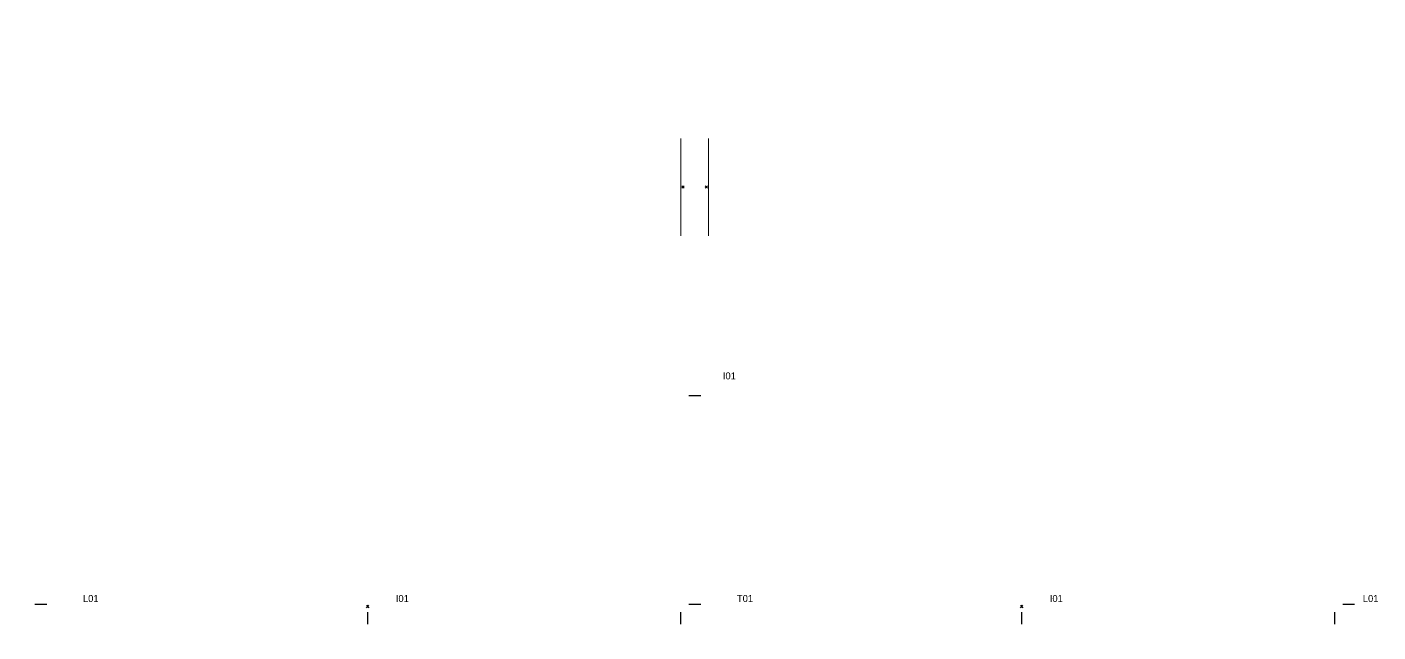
# Model space of a CAD drawing. Header units: inches. Extents: x 162 to 11993, y 18 to 332.
# Drawn here: x 9280.5 to 9436, y 27.8 to 97.4 of the extents above; entities that cross this region are included whole.
import ezdxf
from ezdxf.enums import TextEntityAlignment as Align

# ---------------------------------------------------------------- set-up
doc = ezdxf.new("R2010")
doc.units = ezdxf.units.IN
doc.header["$MEASUREMENT"] = 0
for name, color, linetype in [('DD2D_Geometry', 7, 'Continuous'), ('ENFASIS NEW', 7, 'Continuous'), ('Id Unión', 7, 'Continuous')]:
    doc.layers.add(name, color=color, linetype=linetype)
doc.styles.get("Standard").update_dxf_attribs({"font": 'stylu.ttf'})

# ---------------------------------------------------------------- blocks, each defined once
blk = doc.blocks.new('DD101036423D')
blk.add_line((0, 0.0175), (0, -0.0175))
blk = doc.blocks.new('SPACE_DD10103642')
blk.add_blockref('DD101036423D', (0, 0))
blk = doc.blocks.new('DD101024423D')
blk.add_line((0, 0.0175), (0, -0.0175))
blk = doc.blocks.new('SPACE_DD10102442')
blk.add_blockref('DD101024423D', (0, 0))
blk = doc.blocks.new('DD101048423D')
blk.add_line((0, 0.0175), (0, -0.0175))
blk = doc.blocks.new('SPACE_DD10104842')
blk.add_blockref('DD101048423D', (0, 0))
blk = doc.blocks.new('DD101030423D')
blk.add_line((0, 0.0175), (0, -0.0175))
blk = doc.blocks.new('SPACE_DD10103042')
blk.add_blockref('DD101030423D', (0, 0))
blk = doc.blocks.new('DD40102472AB')
at = {"color": 1}
for p, q in [((0.0035, -0.0035), (-0.0035, 0.0035)), ((0.0035, 0.0035), (-0.0035, -0.0035))]:
    blk.add_line(p, q, dxfattribs=at)
blk.add_point((0, 0))
blk.add_point((0, 0))
blk.add_point((0, 0), dxfattribs=at)
blk = doc.blocks.new('DD40102448AB')
at = {"color": 1}
for p, q in [((0.0035, -0.0035), (-0.0035, 0.0035)), ((0.0035, 0.0035), (-0.0035, -0.0035))]:
    blk.add_line(p, q, dxfattribs=at)
blk.add_point((0, 0))
blk.add_point((0, 0))
blk.add_point((0, 0), dxfattribs=at)
blk = doc.blocks.new('DD20113012')
blk.add_attdef('A', text='', height=0.03).set_placement((0.376, 0.156, 0.012), align=Align.MIDDLE_CENTER)
blk = doc.blocks.new('DD20153005')
blk.add_attdef('A', text='', height=0.03).set_placement((0.376, 0.076, 0.012), align=Align.MIDDLE_CENTER)
blk = doc.blocks.new('DD20113024')
blk.add_attdef('A', text='', height=0.03).set_placement((0.376, 0.156, 0.012), align=Align.MIDDLE_CENTER)
blk = doc.blocks.new('DD20153023')
blk.add_attdef('A', text='', height=0.03).set_placement((0.376, 0.156, 0.012), align=Align.MIDDLE_CENTER)
blk = doc.blocks.new('DD20113006')
blk.add_attdef('A', text='', height=0.03).set_placement((0.376, 0.076, 0.012), align=Align.MIDDLE_CENTER)
blk = doc.blocks.new('DD20153623')
blk.add_attdef('A', text='', height=0.03).set_placement((0.4525, 0.156, 0.012), align=Align.MIDDLE_CENTER)
blk = doc.blocks.new('DD20113612')
blk.add_attdef('A', text='', height=0.03).set_placement((0.4525, 0.156, 0.012), align=Align.MIDDLE_CENTER)
blk = doc.blocks.new('DD20113606')
blk.add_attdef('A', text='', height=0.03).set_placement((0.4525, 0.076, 0.012), align=Align.MIDDLE_CENTER)
blk = doc.blocks.new('DD20153629')
blk.add_attdef('A', text='', height=0.03).set_placement((0.4525, 0.156, 0.012), align=Align.MIDDLE_CENTER)
blk = doc.blocks.new('DD20152429')
blk.add_attdef('A', text='', height=0.03).set_placement((0.3, 0.156, 0.012), align=Align.MIDDLE_CENTER)
blk = doc.blocks.new('DD20112412')
blk.add_attdef('A', text='', height=0.03).set_placement((0.3, 0.156, 0.012), align=Align.MIDDLE_CENTER)
blk = doc.blocks.new('DD20154817')
blk.add_attdef('A', text='', height=0.03).set_placement((0.5285, 0.156, 0.012), align=Align.MIDDLE_CENTER)
blk = doc.blocks.new('DD20314812')
at = {"color": 0, "linetype": 'Continuous', "lineweight": 0}
for p, q in [((0.57, 0.164, 0.012), (0.57, 0.129, 0.012)), ((0.64, 0.164, 0.012), (0.57, 0.164, 0.012)), ((0.64, 0.129, 0.012), (0.64, 0.164, 0.012)), ((0.57, 0.129, 0.012), (0.64, 0.129, 0.012)), ((0.7475, 0.1065, 0.012), (0.4625, 0.1065, 0.012)), ((0.4625, 0.1065, 0.012), (0.4625, 0.0165, 0.012)), ((0.7475, 0.0165, 0.012), (0.7475, 0.1065, 0.012)), ((0.4625, 0.0165, 0.012), (0.7475, 0.0165, 0.012))]:
    blk.add_line(p, q, dxfattribs=at)
for centre, start, end in [((0.5635, 0.1465, 0.012), 0, 180), ((0.5635, 0.1465, 0.012), 180, 0), ((0.6465, 0.1465, 0.012), 0, 180), ((0.6465, 0.1465, 0.012), 180, 0)]:
    blk.add_arc(centre, 0.00159, start, end, dxfattribs=at)
blk.add_attdef('A', text='', height=0.03).set_placement((0.1483, 0.1978, 0.015), align=Align.MIDDLE_CENTER)
blk = doc.blocks.new('DD20114812')
blk.add_attdef('A', text='', height=0.03).set_placement((0.605, 0.156, 0.012), align=Align.MIDDLE_CENTER)

msp = doc.modelspace()

# ---------------------------------------------------------------- block references
at = {"layer": 'DD2D_Geometry', "extrusion": (-1, 1.22465e-16, 2.22045e-16)}
ref = msp.add_blockref('DD20314812', (-102.81, 16.97, -9356.23), dxfattribs=dict(at, xscale=39.3700787401575, yscale=39.3700787401575, zscale=39.3700787401575))
ref.add_attrib('A', 'S', dxfattribs={"layer": '0', "extrusion": (-1, 1.22465e-16, 2.22045e-16), "height": 1.18}).set_placement((-96.97, 24.76, -9355.64), align=Align.MIDDLE_CENTER)
at = {"layer": 'DD2D_Geometry', "extrusion": (1, 0, 2.22045e-16)}
ref = msp.add_blockref('DD20314812', (55.17, 16.97, 9358.46), dxfattribs=dict(at, xscale=39.3700787401575, yscale=39.3700787401575, zscale=39.3700787401575))
ref.add_attrib('A', 'S', dxfattribs={"layer": '0', "extrusion": (1, 0, 2.22045e-16), "height": 1.18}).set_placement((61.01, 24.76, 9359.05), align=Align.MIDDLE_CENTER)
at = {"layer": 'DD2D_Geometry', "extrusion": (-1, 1.22465e-16, 2.22045e-16)}
ref = msp.add_blockref('DD20154817', (-102.81, 0, -9356.23), dxfattribs=dict(at, xscale=39.3700787401575, yscale=39.3700787401575, zscale=39.3700787401575))
ref.add_attrib('A', 'S', dxfattribs={"layer": '0', "extrusion": (-1, 1.22465e-16, 2.22045e-16), "height": 1.18}).set_placement((-82, 6.14, -9355.76), align=Align.MIDDLE_CENTER)
ref = msp.add_blockref('DD20114812', (-102.81, 28.74, -9356.23), dxfattribs=dict(at, xscale=39.3700787401575, yscale=39.3700787401575, zscale=39.3700787401575))
ref.add_attrib('A', 'TR0', dxfattribs={"layer": '0', "extrusion": (-1, 1.22465e-16, 2.22045e-16), "height": 1.181}).set_placement((-78.99, 34.88, -9355.76), align=Align.MIDDLE_CENTER)
at = {"layer": 'DD2D_Geometry', "extrusion": (1, 0, 2.22045e-16)}
ref = msp.add_blockref('DD20114812', (55.17, 28.74, 9358.46), dxfattribs=dict(at, xscale=39.3700787401575, yscale=39.3700787401575, zscale=39.3700787401575))
ref.add_attrib('A', 'TR0', dxfattribs={"layer": '0', "extrusion": (1, 0, 2.22045e-16), "height": 1.181}).set_placement((78.99, 34.88, 9358.93), align=Align.MIDDLE_CENTER)
ref = msp.add_blockref('DD20154817', (55.17, 0, 9358.46), dxfattribs=dict(at, xscale=39.3700787401575, yscale=39.3700787401575, zscale=39.3700787401575))
ref.add_attrib('A', 'S', dxfattribs={"layer": '0', "extrusion": (1, 0, 2.22045e-16), "height": 1.18}).set_placement((75.98, 6.14, 9358.93), align=Align.MIDDLE_CENTER)
at = {"layer": 'DD2D_Geometry', "xscale": 39.3700787401575, "yscale": 39.3700787401575, "zscale": 39.3700787401575}
for name, p, rotation in [('SPACE_DD10104842', (9357.34, 54.97), 90), ('SPACE_DD10103042', (9282.07, 30.96), 90), ('SPACE_DD10103642', (9319.71, 29.34), 180), ('SPACE_DD10103642', (9355.73, 29.34), 180), ('SPACE_DD10102442', (9357.34, 30.96), 90), ('SPACE_DD10103642', (9394.98, 29.34), 180), ('SPACE_DD10103642', (9431.01, 29.34), 180), ('SPACE_DD10103042', (9432.62, 30.96), 90)]:
    msp.add_blockref(name, p, dxfattribs=dict(at, rotation=rotation))
at = {"layer": 'DD2D_Geometry', "extrusion": (-1, 1.22465e-16, 2.22045e-16)}
ref = msp.add_blockref('DD20113012', (-60.76, 22.99, -9280.95), dxfattribs=dict(at, xscale=39.3700787401575, yscale=39.3700787401575, zscale=39.3700787401575))
ref.add_attrib('A', 'TR0', dxfattribs={"layer": '0', "extrusion": (-1, 1.22465e-16, 2.22045e-16), "height": 1.181}).set_placement((-45.96, 29.13, -9280.48), align=Align.MIDDLE_CENTER)
at = {"layer": 'DD2D_Geometry', "extrusion": (1, 0, 2.22045e-16)}
ref = msp.add_blockref('DD20113024', (31.15, 5.2, 9283.18), dxfattribs=dict(at, xscale=39.3700787401575, yscale=39.3700787401575, zscale=39.3700787401575))
ref.add_attrib('A', 'TR0', dxfattribs={"layer": '0', "extrusion": (1, 0, 2.22045e-16), "height": 1.181}).set_placement((45.96, 11.34, 9283.66), align=Align.MIDDLE_CENTER)
ref = msp.add_blockref('DD20113012', (31.15, 28.98, 9283.18), dxfattribs=dict(at, xscale=39.3700787401575, yscale=39.3700787401575, zscale=39.3700787401575))
ref.add_attrib('A', 'TR0', dxfattribs={"layer": '0', "extrusion": (1, 0, 2.22045e-16), "height": 1.181}).set_placement((45.96, 35.12, 9283.66), align=Align.MIDDLE_CENTER)
at = {"layer": 'DD2D_Geometry', "extrusion": (-1, 1.22465e-16, 2.22045e-16)}
ref = msp.add_blockref('DD20113024', (-60.76, 5.2, -9431.51), dxfattribs=dict(at, xscale=39.3700787401575, yscale=39.3700787401575, zscale=39.3700787401575))
ref.add_attrib('A', 'TR0', dxfattribs={"layer": '0', "extrusion": (-1, 1.22465e-16, 2.22045e-16), "height": 1.181}).set_placement((-45.96, 11.34, -9431.03), align=Align.MIDDLE_CENTER)
ref = msp.add_blockref('DD20113012', (-60.76, 28.98, -9431.51), dxfattribs=dict(at, xscale=39.3700787401575, yscale=39.3700787401575, zscale=39.3700787401575))
ref.add_attrib('A', 'TR0', dxfattribs={"layer": '0', "extrusion": (-1, 1.22465e-16, 2.22045e-16), "height": 1.181}).set_placement((-45.96, 35.12, -9431.03), align=Align.MIDDLE_CENTER)
at = {"layer": 'DD2D_Geometry', "extrusion": (1, 0, 2.22045e-16)}
ref = msp.add_blockref('DD20113012', (31.15, 22.99, 9433.73), dxfattribs=dict(at, xscale=39.3700787401575, yscale=39.3700787401575, zscale=39.3700787401575))
ref.add_attrib('A', 'TR0', dxfattribs={"layer": '0', "extrusion": (1, 0, 2.22045e-16), "height": 1.181}).set_placement((45.96, 29.13, 9434.21), align=Align.MIDDLE_CENTER)
ref = msp.add_blockref('DD20113006', (31.15, 34.76, 9433.73), dxfattribs=dict(at, xscale=39.3700787401575, yscale=39.3700787401575, zscale=39.3700787401575))
ref.add_attrib('A', 'TR0', dxfattribs={"layer": '0', "extrusion": (1, 0, 2.22045e-16), "height": 1.181}).set_placement((45.96, 37.76, 9434.21), align=Align.MIDDLE_CENTER)
ref = msp.add_blockref('DD20153005', (31.15, 0, 9283.18), dxfattribs=dict(at, xscale=39.3700787401575, yscale=39.3700787401575, zscale=39.3700787401575))
ref.add_attrib('A', 'S', dxfattribs={"layer": '0', "extrusion": (1, 0, 2.22045e-16), "height": 1.18}).set_placement((45.96, 2.99, 9283.66), align=Align.MIDDLE_CENTER)
at = {"layer": 'DD2D_Geometry', "extrusion": (-1, 1.22465e-16, 2.22045e-16)}
ref = msp.add_blockref('DD20153005', (-60.76, 0, -9431.51), dxfattribs=dict(at, xscale=39.3700787401575, yscale=39.3700787401575, zscale=39.3700787401575))
ref.add_attrib('A', 'S', dxfattribs={"layer": '0', "extrusion": (-1, 1.22465e-16, 2.22045e-16), "height": 1.18}).set_placement((-45.96, 2.99, -9431.03), align=Align.MIDDLE_CENTER)
at = {"layer": 'DD2D_Geometry', "extrusion": (1, 0, 2.22045e-16)}
ref = msp.add_blockref('DD20153023', (31.15, 0, 9433.73), dxfattribs=dict(at, xscale=39.3700787401575, yscale=39.3700787401575, zscale=39.3700787401575))
ref.add_attrib('A', 'S', dxfattribs={"layer": '0', "extrusion": (1, 0, 2.22045e-16), "height": 1.18}).set_placement((45.96, 6.14, 9434.21), align=Align.MIDDLE_CENTER)
at = {"layer": 'DD2D_Geometry', "extrusion": (-1, 1.22465e-16, 2.22045e-16)}
ref = msp.add_blockref('DD20112412', (-54.78, 28.98, -9356.23), dxfattribs=dict(at, xscale=39.3700787401575, yscale=39.3700787401575, zscale=39.3700787401575))
ref.add_attrib('A', 'TR0', dxfattribs={"layer": '0', "extrusion": (-1, 1.22465e-16, 2.22045e-16), "height": 1.181}).set_placement((-42.96, 35.12, -9355.76), align=Align.MIDDLE_CENTER)
at = {"layer": 'DD2D_Geometry', "extrusion": (1, 0, 2.22045e-16)}
ref = msp.add_blockref('DD20112412', (31.15, 28.98, 9358.46), dxfattribs=dict(at, xscale=39.3700787401575, yscale=39.3700787401575, zscale=39.3700787401575))
ref.add_attrib('A', 'TR0', dxfattribs={"layer": '0', "extrusion": (1, 0, 2.22045e-16), "height": 1.181}).set_placement((42.96, 35.12, 9358.93), align=Align.MIDDLE_CENTER)
at = {"layer": 'DD2D_Geometry', "extrusion": (-1, 1.22465e-16, 2.22045e-16)}
ref = msp.add_blockref('DD20152429', (-54.78, 0, -9356.23), dxfattribs=dict(at, xscale=39.3700787401575, yscale=39.3700787401575, zscale=39.3700787401575))
ref.add_attrib('A', 'S', dxfattribs={"layer": '0', "extrusion": (-1, 1.22465e-16, 2.22045e-16), "height": 1.18}).set_placement((-42.96, 6.14, -9355.76), align=Align.MIDDLE_CENTER)
at = {"layer": 'DD2D_Geometry', "extrusion": (1, 0, 2.22045e-16)}
ref = msp.add_blockref('DD20152429', (31.15, 0, 9358.46), dxfattribs=dict(at, xscale=39.3700787401575, yscale=39.3700787401575, zscale=39.3700787401575))
ref.add_attrib('A', 'S', dxfattribs={"layer": '0', "extrusion": (1, 0, 2.22045e-16), "height": 1.18}).set_placement((42.96, 6.14, 9358.93), align=Align.MIDDLE_CENTER)
at = {"layer": 'DD2D_Geometry', "extrusion": (0, 1, 2.22045e-16)}
ref = msp.add_blockref('DD20113612', (-9319.51, 28.98, 30.46), dxfattribs=dict(at, xscale=39.3700787401575, yscale=39.3700787401575, zscale=39.3700787401575))
ref.add_attrib('A', 'TR0', dxfattribs={"layer": '0', "extrusion": (0, 1, 2.22045e-16), "height": 1.181}).set_placement((-9301.69, 35.12, 30.93), align=Align.MIDDLE_CENTER)
ref = msp.add_blockref('DD20153629', (-9319.51, 0, 30.46), dxfattribs=dict(at, xscale=39.3700787401575, yscale=39.3700787401575, zscale=39.3700787401575))
ref.add_attrib('A', 'S', dxfattribs={"layer": '0', "extrusion": (0, 1, 2.22045e-16), "height": 1.18}).set_placement((-9301.69, 6.14, 30.93), align=Align.MIDDLE_CENTER)
ref = msp.add_blockref('DD20113612', (-9355.53, 28.98, 30.46), dxfattribs=dict(at, xscale=39.3700787401575, yscale=39.3700787401575, zscale=39.3700787401575))
ref.add_attrib('A', 'TR0', dxfattribs={"layer": '0', "extrusion": (0, 1, 2.22045e-16), "height": 1.181}).set_placement((-9337.72, 35.12, 30.93), align=Align.MIDDLE_CENTER)
ref = msp.add_blockref('DD20153629', (-9355.53, 0, 30.46), dxfattribs=dict(at, xscale=39.3700787401575, yscale=39.3700787401575, zscale=39.3700787401575))
ref.add_attrib('A', 'S', dxfattribs={"layer": '0', "extrusion": (0, 1, 2.22045e-16), "height": 1.18}).set_placement((-9337.72, 6.14, 30.93), align=Align.MIDDLE_CENTER)
ref = msp.add_blockref('DD20113612', (-9394.79, 28.98, 30.46), dxfattribs=dict(at, xscale=39.3700787401575, yscale=39.3700787401575, zscale=39.3700787401575))
ref.add_attrib('A', 'TR0', dxfattribs={"layer": '0', "extrusion": (0, 1, 2.22045e-16), "height": 1.181}).set_placement((-9376.97, 35.12, 30.93), align=Align.MIDDLE_CENTER)
ref = msp.add_blockref('DD20153629', (-9394.79, 0, 30.46), dxfattribs=dict(at, xscale=39.3700787401575, yscale=39.3700787401575, zscale=39.3700787401575))
ref.add_attrib('A', 'S', dxfattribs={"layer": '0', "extrusion": (0, 1, 2.22045e-16), "height": 1.18}).set_placement((-9376.97, 6.14, 30.93), align=Align.MIDDLE_CENTER)
ref = msp.add_blockref('DD20113612', (-9430.81, 28.98, 30.46), dxfattribs=dict(at, xscale=39.3700787401575, yscale=39.3700787401575, zscale=39.3700787401575))
ref.add_attrib('A', 'TR0', dxfattribs={"layer": '0', "extrusion": (0, 1, 2.22045e-16), "height": 1.181}).set_placement((-9412.99, 35.12, 30.93), align=Align.MIDDLE_CENTER)
ref = msp.add_blockref('DD20153629', (-9430.81, 0, 30.46), dxfattribs=dict(at, xscale=39.3700787401575, yscale=39.3700787401575, zscale=39.3700787401575))
ref.add_attrib('A', 'S', dxfattribs={"layer": '0', "extrusion": (0, 1, 2.22045e-16), "height": 1.18}).set_placement((-9412.99, 6.14, 30.93), align=Align.MIDDLE_CENTER)
at = {"layer": 'DD2D_Geometry', "extrusion": (-1.22465e-16, -1, 2.22045e-16)}
ref = msp.add_blockref('DD20113612', (9283.88, 22.99, -28.23), dxfattribs=dict(at, xscale=39.3700787401575, yscale=39.3700787401575, zscale=39.3700787401575))
ref.add_attrib('A', 'TR0', dxfattribs={"layer": '0', "extrusion": (-1.22465e-16, -1, 2.22045e-16), "height": 1.181}).set_placement((9301.69, 29.13, -27.76), align=Align.MIDDLE_CENTER)
ref = msp.add_blockref('DD20113606', (9283.88, 34.76, -28.23), dxfattribs=dict(at, xscale=39.3700787401575, yscale=39.3700787401575, zscale=39.3700787401575))
ref.add_attrib('A', 'TR0', dxfattribs={"layer": '0', "extrusion": (-1.22465e-16, -1, 2.22045e-16), "height": 1.181}).set_placement((9301.69, 37.76, -27.76), align=Align.MIDDLE_CENTER)
ref = msp.add_blockref('DD20153623', (9283.88, 0, -28.23), dxfattribs=dict(at, xscale=39.3700787401575, yscale=39.3700787401575, zscale=39.3700787401575))
ref.add_attrib('A', 'S', dxfattribs={"layer": '0', "extrusion": (-1.22465e-16, -1, 2.22045e-16), "height": 1.18}).set_placement((9301.69, 6.14, -27.76), align=Align.MIDDLE_CENTER)
ref = msp.add_blockref('DD20113612', (9319.9, 22.99, -28.23), dxfattribs=dict(at, xscale=39.3700787401575, yscale=39.3700787401575, zscale=39.3700787401575))
ref.add_attrib('A', 'TR0', dxfattribs={"layer": '0', "extrusion": (-1.22465e-16, -1, 2.22045e-16), "height": 1.181}).set_placement((9337.72, 29.13, -27.76), align=Align.MIDDLE_CENTER)
ref = msp.add_blockref('DD20113606', (9319.9, 34.76, -28.23), dxfattribs=dict(at, xscale=39.3700787401575, yscale=39.3700787401575, zscale=39.3700787401575))
ref.add_attrib('A', 'TR0', dxfattribs={"layer": '0', "extrusion": (-1.22465e-16, -1, 2.22045e-16), "height": 1.181}).set_placement((9337.72, 37.76, -27.76), align=Align.MIDDLE_CENTER)
ref = msp.add_blockref('DD20153623', (9319.9, 0, -28.23), dxfattribs=dict(at, xscale=39.3700787401575, yscale=39.3700787401575, zscale=39.3700787401575))
ref.add_attrib('A', 'S', dxfattribs={"layer": '0', "extrusion": (-1.22465e-16, -1, 2.22045e-16), "height": 1.18}).set_placement((9337.72, 6.14, -27.76), align=Align.MIDDLE_CENTER)
ref = msp.add_blockref('DD20113612', (9359.16, 22.99, -28.23), dxfattribs=dict(at, xscale=39.3700787401575, yscale=39.3700787401575, zscale=39.3700787401575))
ref.add_attrib('A', 'TR0', dxfattribs={"layer": '0', "extrusion": (-1.22465e-16, -1, 2.22045e-16), "height": 1.181}).set_placement((9376.97, 29.13, -27.76), align=Align.MIDDLE_CENTER)
ref = msp.add_blockref('DD20113606', (9359.16, 34.76, -28.23), dxfattribs=dict(at, xscale=39.3700787401575, yscale=39.3700787401575, zscale=39.3700787401575))
ref.add_attrib('A', 'TR0', dxfattribs={"layer": '0', "extrusion": (-1.22465e-16, -1, 2.22045e-16), "height": 1.181}).set_placement((9376.97, 37.76, -27.76), align=Align.MIDDLE_CENTER)
ref = msp.add_blockref('DD20153623', (9359.16, 0, -28.23), dxfattribs=dict(at, xscale=39.3700787401575, yscale=39.3700787401575, zscale=39.3700787401575))
ref.add_attrib('A', 'S', dxfattribs={"layer": '0', "extrusion": (-1.22465e-16, -1, 2.22045e-16), "height": 1.18}).set_placement((9376.97, 6.14, -27.76), align=Align.MIDDLE_CENTER)
ref = msp.add_blockref('DD20113612', (9395.18, 22.99, -28.23), dxfattribs=dict(at, xscale=39.3700787401575, yscale=39.3700787401575, zscale=39.3700787401575))
ref.add_attrib('A', 'TR0', dxfattribs={"layer": '0', "extrusion": (-1.22465e-16, -1, 2.22045e-16), "height": 1.181}).set_placement((9412.99, 29.13, -27.76), align=Align.MIDDLE_CENTER)
ref = msp.add_blockref('DD20113606', (9395.18, 34.76, -28.23), dxfattribs=dict(at, xscale=39.3700787401575, yscale=39.3700787401575, zscale=39.3700787401575))
ref.add_attrib('A', 'TR0', dxfattribs={"layer": '0', "extrusion": (-1.22465e-16, -1, 2.22045e-16), "height": 1.181}).set_placement((9412.99, 37.76, -27.76), align=Align.MIDDLE_CENTER)
ref = msp.add_blockref('DD20153623', (9395.18, 0, -28.23), dxfattribs=dict(at, xscale=39.3700787401575, yscale=39.3700787401575, zscale=39.3700787401575))
ref.add_attrib('A', 'S', dxfattribs={"layer": '0', "extrusion": (-1.22465e-16, -1, 2.22045e-16), "height": 1.18}).set_placement((9412.99, 6.14, -27.76), align=Align.MIDDLE_CENTER)
at = {"layer": 'ENFASIS NEW', "xscale": 39.3700787401575, "yscale": 39.3700787401575, "zscale": 39.3700787401575}
for name, p, rotation in [('DD40102448AB', (9355.99, 78.99), 270), ('DD40102448AB', (9358.69, 78.99), 90), ('DD40102472AB', (9319.71, 30.69), 180), ('DD40102472AB', (9394.98, 30.69), 180)]:
    msp.add_blockref(name, p, dxfattribs=dict(at, rotation=rotation))

# ---------------------------------------------------------------- texts
at = {"layer": 'Id Unión'}
for s, p in [('I01', (9360.58, 56.84)), ('L01', (9286.92, 31.21)), ('I01', (9322.94, 31.21)), ('T01', (9362.2, 31.21)), ('I01', (9398.22, 31.21)), ('L01', (9434.25, 31.21))]:
    msp.add_text(s, height=0.807, dxfattribs=at).set_placement(p)

doc.saveas('drawing.dxf')
